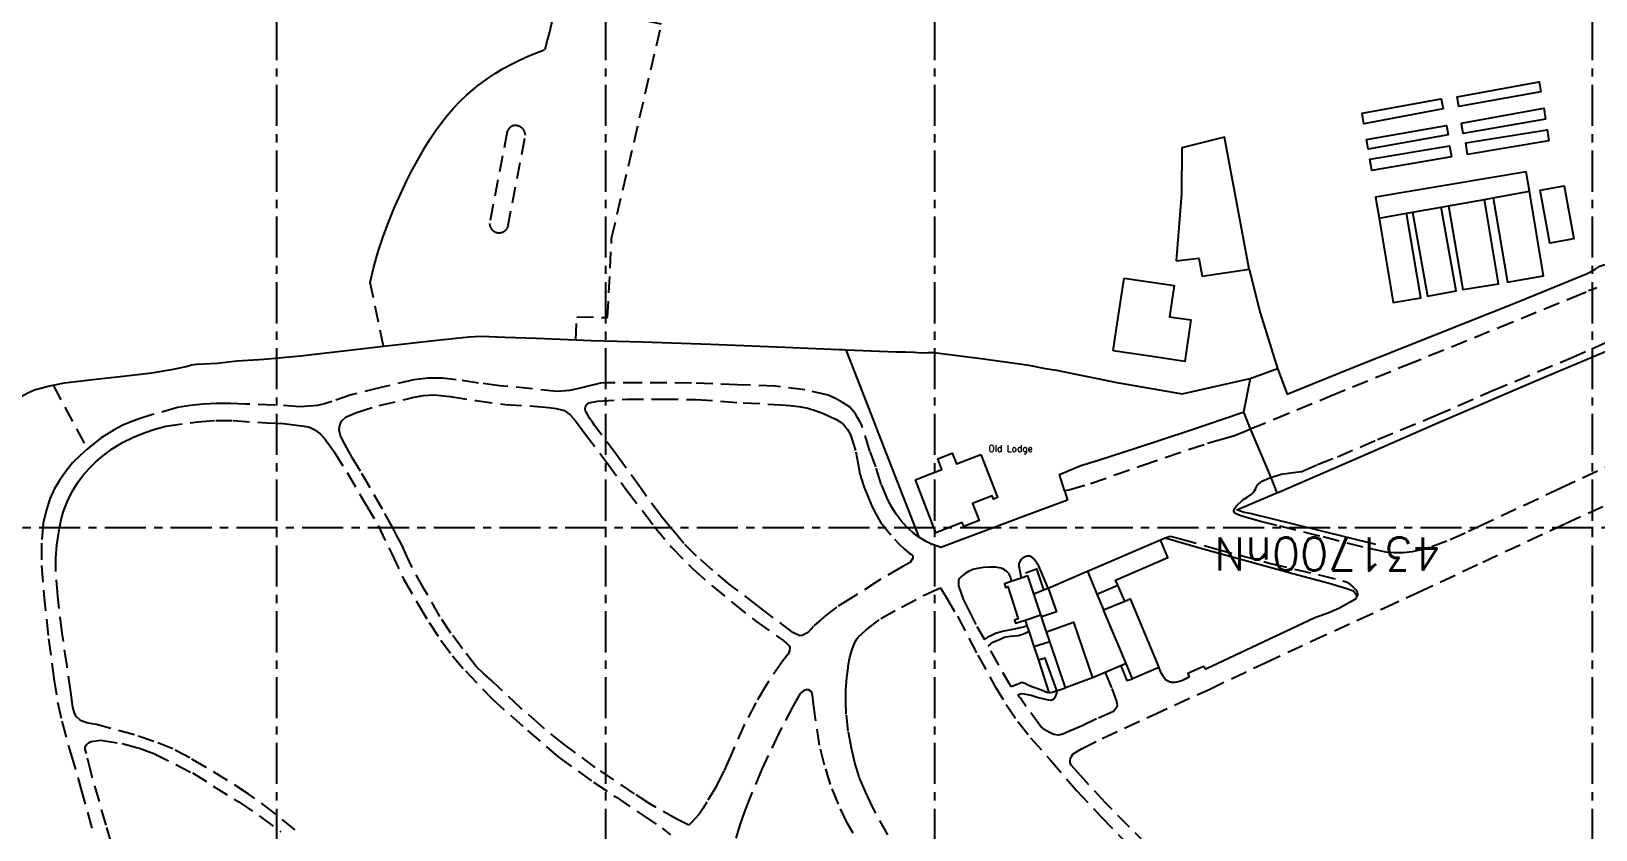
# Model space of a CAD drawing. Extents: x 380524 to 381571, y 430951 to 432014.
# Drawn here: x 381062.7 to 381300.5, y 431654.1 to 431775.4 of the extents above; entities that cross this region are included whole.
import ezdxf

# ---------------------------------------------------------------- set-up
doc = ezdxf.new("R2010")
doc.units = 0
doc.header["$LTSCALE"] = 5
doc.header["$MEASUREMENT"] = 0
doc.linetypes.add('CENTER', pattern=[2, 1.25, -0.25, 0.25, -0.25])
doc.linetypes.add('DASHED', pattern=[0.75, 0.5, -0.25])
for name, color, linetype in [('DRGTEXT', 4, 'CONTINUOUS'), ('G8010001', 8, 'CONTINUOUS'), ('G8010021', 8, 'DASHED'), ('G8010030', 8, 'CONTINUOUS'), ('G8010032', 8, 'DASHED'), ('G8010036', 3, 'DASHED'), ('G8010572', 8, 'CENTER'), ('G8011006', 8, 'CONTINUOUS')]:
    doc.layers.add(name, color=color, linetype=linetype)
doc.styles.add('ROMANS', font='ROMANS.SHX')
doc.styles.get("Standard").update_dxf_attribs({"font": 'SIMPLEX.SHX'})

msp = doc.modelspace()

# ---------------------------------------------------------------- linework, layer by layer
at = {"layer": 'G8010001'}
for points in [[(381290.4, 431751.09), (381289.9, 431754.05), (381267, 431750.2), (381267.54, 431747)], [(381284.9, 431750.1), (381290.4, 431751.09)], [(381284.9, 431750.1), (381287.05, 431737.3), (381292.55, 431738.25), (381290.4, 431751.09)], [(381272.62, 431747.91), (381274.9, 431735.15), (381279.25, 431735.95), (381276.96, 431748.68)], [(381272.62, 431747.91), (381276.96, 431748.68)], [(381276.96, 431748.68), (381278.11, 431748.89)], [(381278.11, 431748.89), (381283.57, 431749.86)], [(381278.11, 431748.89), (381280.3, 431736.15), (381285.7, 431737.05), (381283.57, 431749.86)], [(381283.57, 431749.86), (381284.9, 431750.1)], [(381267.54, 431747), (381271.7, 431747.74)], [(381267.54, 431747), (381269.7, 431734.2), (381273.9, 431734.9), (381271.7, 431747.74)], [(381271.7, 431747.74), (381272.62, 431747.91)], [(381227.11, 431726.85), (381227.63, 431730.29), (381228.77, 431737.91)], [(381228.77, 431737.91), (381236.38, 431736.77), (381235.68, 431732.03), (381238.94, 431731.54), (381238, 431725.22), (381233.05, 431725.96)], [(381233.05, 431725.96), (381227.11, 431726.85)], [(381207, 431711.1), (381209.34, 431705.09), (381209.55, 431704.55), (381208.95, 431704.3), (381208.75, 431704.8), (381205.75, 431703.65), (381206.75, 431701.05), (381204.4, 431700.15), (381204.15, 431700.75), (381200.15, 431699.2), (381197.05, 431707.25), (381198.46, 431707.79), (381201.1, 431708.8), (381200.47, 431710.45), (381202.65, 431711.3), (381203.3, 431709.65), (381207, 431711.1)], [(381228.87, 431688.81), (381229.7, 431689.15), (381234.05, 431678.7)], [(381225.63, 431687.5), (381228.87, 431688.81)], [(381229.1, 431679.35), (381225.63, 431687.5)], [(381230.05, 431677), (381229.1, 431679.35)], [(381234.05, 431678.7), (381230.05, 431677)]]:
    msp.add_lwpolyline(points, dxfattribs=at)
at = {"layer": 'G8010021'}
for points in [[(381247.97, 431714.99), (381251.6, 431716.45), (381260.05, 431719.95), (381271.6, 431724.65), (381285.65, 431730.35), (381296.7, 431734.85), (381299.4, 431736), (381300, 431736.2), (381300.65, 431736.45)], [(381251.07, 431707.62), (381252.65, 431708.1), (381254.9, 431708.4), (381255.8, 431708.5), (381258.2, 431709.55), (381261.2, 431710.75), (381267.3, 431713.35), (381276.1, 431717), (381284.7, 431720.75), (381296.65, 431725.75), (381302.7, 431728.4), (381305.65, 431729.55), (381306.6, 431729.95), (381307.55, 431730.25), (381307.95, 431730.35), (381308.35, 431730.4), (381308.7, 431730.4), (381308.95, 431730.35), (381309.15, 431730.3), (381309.35, 431730.2), (381309.53, 431729.98)], [(381318.2, 431716.8), (381307.55, 431711.7), (381295.15, 431705.95), (381283.4, 431700.45), (381280.65, 431699.15), (381277.85, 431697.9), (381275.25, 431696.95), (381273.9, 431696.6), (381272.55, 431696.3), (381271.25, 431696.15), (381269.9, 431696.15), (381268.55, 431696.25), (381265.1, 431697), (381258.55, 431698.7), (381252, 431700.3), (381249.7, 431700.85), (381247.4, 431701.5), (381246.7, 431701.7), (381246, 431701.95), (381245.6, 431702.2), (381245.45, 431702.45)], [(381219.72, 431705.64), (381220.4, 431705.7), (381223.7, 431706.7), (381231.5, 431709.4), (381241.45, 431712.8), (381243.45, 431713.35), (381245.4, 431713.95), (381247.35, 431714.7), (381247.97, 431714.99)], [(381268.25, 431687.75), (381273.45, 431690.1), (381283.3, 431694.75), (381295.9, 431700.6), (381305.35, 431704.95), (381312.45, 431708.3), (381316.6, 431710.1), (381317.15, 431710.4), (381317.7, 431710.75), (381318.25, 431711.05), (381318.85, 431711.2), (381319.4, 431711.3)], [(381245.45, 431702.45), (381245.5, 431702.8), (381245.8, 431703.25), (381246.85, 431704.2), (381247.45, 431704.55), (381248.1, 431705), (381248.5, 431705.4), (381248.8, 431705.9), (381248.9, 431706.2), (381249.05, 431706.5), (381249.75, 431707.05), (381250.55, 431707.4), (381251.07, 431707.62)], [(381235.78, 431698.66), (381237.35, 431698.3), (381242.75, 431696.75), (381251.05, 431694.55), (381258.45, 431692.8), (381262.05, 431691.9), (381262.4, 431691.8), (381262.8, 431691.65), (381263.6, 431690.95), (381264.05, 431690.45), (381264.2, 431690.15), (381264.25, 431689.75), (381264.2, 431689.5), (381264.05, 431689.35)], [(381196.65, 431695.35), (381196.25, 431694.7), (381195.05, 431694), (381191.4, 431691.9), (381187.45, 431689.35), (381185.1, 431687.9), (381184.61, 431687.54)], [(381211.63, 431691.8), (381211.6, 431692.2), (381211.45, 431692.6), (381211.25, 431693), (381210.9, 431693.35), (381210.5, 431693.6), (381210.1, 431693.8), (381209.25, 431693.95), (381208.35, 431693.95), (381207.4, 431693.9), (381206.5, 431693.75), (381205.8, 431693.6), (381205.15, 431693.3), (381204.6, 431693), (381204.1, 431692.6), (381203.8, 431692.3), (381203.6, 431692)], [(381215.3, 431694.9), (381215, 431695.3), (381214.75, 431695.5), (381214.45, 431695.65), (381214.1, 431695.65), (381213.75, 431695.55), (381213.45, 431695.4), (381213.15, 431695.2), (381212.95, 431694.85), (381212.8, 431694.5), (381212.8, 431694.1), (381213, 431693.1), (381213.1, 431692.55), (381213.15, 431692.31)], [(381217.24, 431690.77), (381216.45, 431692.7), (381215.8, 431694.1), (381215.3, 431694.9)], [(381188.21, 431683.12), (381188.35, 431683.35), (381189.55, 431684.45), (381191.8, 431686.15), (381194.95, 431687.9), (381198.3, 431689.65), (381200.15, 431690.55), (381200.85, 431690.85)], [(381184.61, 431687.54), (381183.5, 431686.7), (381181.55, 431684.95), (381181.2, 431684.55), (381180.8, 431684.15), (381180.5, 431683.95), (381180.15, 431683.75), (381179.85, 431683.6)], [(381192.85, 431653.3), (381190.6, 431657.45), (381189.5, 431659.75), (381188.5, 431662.1), (381187.85, 431664.25), (381187.35, 431666.45), (381186.85, 431669.05), (381186.55, 431671.7), (381186.5, 431673.55), (381186.5, 431675.35), (381186.65, 431677.2), (381186.8, 431678.25), (381186.9, 431679.25), (381187.1, 431680.3), (381187.4, 431681.3), (381187.65, 431682), (381187.95, 431682.7), (381188.21, 431683.12)], [(381177.9, 431681.25), (381177.7, 431680.75), (381176.9, 431679.75), (381174.3, 431675.95), (381172.8, 431673.35), (381171.1, 431670.1), (381169, 431665.35), (381167.95, 431663), (381166.8, 431660.7), (381165.35, 431658.25), (381164.8, 431657.35), (381164.2, 431656.45), (381163, 431655.15), (381162.6, 431654.75)], [(381189.4, 431650.25), (381186.75, 431655), (381185.35, 431657.95), (381184.15, 431660.95), (381183.25, 431663.9), (381182.5, 431666.9), (381181.8, 431671.3), (381181.5, 431673.55), (381181.45, 431674.15), (381181.35, 431674.7), (381181.3, 431674.9), (381181.2, 431675.1), (381180.8, 431675.35), (381180.45, 431675.35), (381180.05, 431675.2), (381179.55, 431674.75), (381178.5, 431672.9), (381176.3, 431668.75), (381173.7, 431663.25), (381171.8, 431658.65), (381171.05, 431656.7), (381170.35, 431654.8), (381169.75, 431652.8)]]:
    msp.add_lwpolyline(points, dxfattribs=at)
at = {"layer": 'G8010030'}
for points in [[(381292.15, 431766.2), (381279.65, 431763.95), (381279.4, 431765.45), (381291.9, 431767.7), (381292.15, 431766.2)], [(381277.3, 431763.6), (381265.25, 431761.35), (381264.95, 431762.95), (381277, 431765.15), (381277.3, 431763.6)], [(381292.85, 431762.05), (381280.35, 431759.85), (381280.05, 431761.45), (381292.6, 431763.7), (381292.85, 431762.05)], [(381278.05, 431759.65), (381265.9, 431757.5), (381265.65, 431758.95), (381277.8, 431761.1), (381278.05, 431759.65)], [(381293.35, 431758.75), (381281, 431756.7), (381280.75, 431758.45), (381293.1, 431760.45), (381293.35, 431758.75)], [(381247.81, 431739.25), (381244.06, 431759.3), (381237.57, 431757.67), (381237.52, 431750.66), (381236.69, 431740.52)], [(381278.55, 431756.3), (381266.45, 431754.25), (381266.15, 431755.95), (381278.25, 431758), (381278.55, 431756.3)], [(381297.15, 431743.85), (381293.5, 431743.2), (381292.05, 431751.25), (381295.7, 431751.9), (381297.15, 431743.85)], [(381236.69, 431740.52), (381240.16, 431740.93), (381240.67, 431738.2), (381247.81, 431739.25)], [(381247.81, 431739.25), (381249.48, 431732.63), (381252.12, 431724.18)], [(381252.12, 431724.18), (381253.56, 431720.27), (381255.55, 431721.05), (381263.3, 431724.2), (381288.8, 431734.35), (381296.35, 431737.45), (381299.05, 431738.55), (381300.35, 431739.2), (381301.1, 431739.7), (381301.7, 431739.9), (381302.4, 431740.08)], [(381252.02, 431705.24), (381252.4, 431705.4), (381264.65, 431710.75), (381276.85, 431716.05), (381292.2, 431722.65), (381301.7, 431726.65), (381307.8, 431729.3), (381309.53, 431729.98)], [(381065.99, 431721.62), (381067.7, 431722), (381072, 431722.5), (381076.65, 431723), (381081, 431723.5), (381084.3, 431724.05), (381086.2, 431724.45), (381087, 431724.7), (381087.8, 431724.8), (381090.9, 431724.95), (381093.95, 431725.3), (381098.05, 431725.6), (381103.6, 431726.1), (381112.3, 431727.1), (381116.22, 431727.54)], [(381116.22, 431727.54), (381124.35, 431728.45), (381129.15, 431728.95), (381131.05, 431729.05), (381134.65, 431728.9), (381139.45, 431728.75), (381145.42, 431728.5)], [(381145.42, 431728.5), (381147.75, 431728.4), (381155.55, 431728.2), (381165.9, 431727.85), (381177.25, 431727.4), (381185.4, 431727.05), (381185.91, 431727.03), (381186.51, 431727.01)], [(381197.64, 431698.53), (381191.5, 431714.24), (381190.68, 431716.35), (381186.51, 431727.01)], [(381186.51, 431727.01), (381194.15, 431726.7), (381195.55, 431726.7), (381196.9, 431726.65), (381197.9, 431726.55), (381198.95, 431726.6), (381199.95, 431726.6), (381201.05, 431726.45), (381206.65, 431725.75)], [(381206.65, 431725.75), (381210.7, 431725.15), (381214.3, 431724.65), (381216.8, 431724.15), (381218.5, 431723.9), (381221.45, 431723.3), (381226.44, 431722.3)], [(381226.44, 431722.3), (381227.7, 431722.05), (381237.63, 431720.29), (381247.95, 431722.64)], [(381247.95, 431722.64), (381246.92, 431717.51)], [(381247.95, 431722.64), (381252.12, 431724.18)], [(381061.12, 431719.91), (381062.25, 431720.5), (381063.15, 431720.9), (381065.25, 431721.45), (381065.99, 431721.62)], [(381219.72, 431705.64), (381218.95, 431708.04), (381222.2, 431709.4), (381224.9, 431710.25), (381230.65, 431712.1), (381238.85, 431714.8), (381246.6, 431717.4), (381246.92, 431717.51)], [(381246.92, 431717.51), (381247.97, 431714.99)], [(381247.97, 431714.99), (381251.07, 431707.62)], [(381219.72, 431705.64), (381220.19, 431704.15), (381213.5, 431701.65)], [(381251.07, 431707.62), (381252.02, 431705.24)], [(381267.05, 431697.4), (381254.55, 431700.5), (381247.95, 431702.1), (381247.05, 431702.3), (381245.9, 431702.7), (381252.02, 431705.24)], [(381213.5, 431701.65), (381200.92, 431696.96), (381199.55, 431697.45)], [(381197.64, 431698.53), (381198.65, 431697.9), (381199.1, 431697.7), (381199.55, 431697.45)], [(381235.05, 431698.43), (381235.78, 431698.66)], [(381223.2, 431693.36), (381234.31, 431698.12)], [(381227.83, 431691.24), (381227.5, 431692), (381235.45, 431695.45), (381234.31, 431698.12)], [(381234.31, 431698.12), (381235.05, 431698.43)], [(381235.05, 431698.43), (381240.8, 431696.75), (381246.9, 431695.1), (381254.45, 431693), (381259.95, 431691.55), (381262.65, 431690.75), (381263.2, 431690.55), (381263.5, 431690.4), (381263.75, 431690.2), (381264.05, 431689.8), (381264.1, 431689.55), (381264.05, 431689.35)], [(381213.8, 431693.1), (381215.45, 431693.7), (381216.54, 431690.5)], [(381211.63, 431691.8), (381210.6, 431691.45), (381210.75, 431690.9), (381211.1, 431691.05), (381212.7, 431686.1), (381212.1, 431685.9), (381212.25, 431685.45), (381213.75, 431685.94)], [(381213.15, 431692.31), (381211.63, 431691.8)], [(381215.06, 431689.92), (381214.15, 431692.65), (381213.15, 431692.31)], [(381217.24, 431690.77), (381223.05, 431693.3), (381223.2, 431693.36)], [(381223.2, 431693.36), (381224.65, 431689.87)], [(381215.06, 431689.92), (381216.54, 431690.5)], [(381216.14, 431686.71), (381215.06, 431689.92)], [(381217.24, 431690.77), (381218.5, 431687.2), (381216.23, 431686.43)], [(381216.54, 431690.5), (381217.24, 431690.77)], [(381224.65, 431689.87), (381227.83, 431691.24)], [(381224.65, 431689.87), (381225.63, 431687.5)], [(381228.87, 431688.81), (381227.83, 431691.24)], [(381264.05, 431689.35), (381264, 431689.15), (381263.15, 431688.65), (381261.45, 431687.7), (381259.65, 431686.95), (381257.8, 431686.25), (381241.2, 431678.45), (381240.85, 431678.85), (381238.45, 431677.8), (381238.65, 431677.3), (381238.05, 431676.95), (381237.55, 431676.7), (381237, 431676.55), (381236.5, 431676.45), (381236, 431676.45), (381235.55, 431676.6), (381235.1, 431676.85), (381234.55, 431677.6), (381234.05, 431678.7)], [(381213.75, 431685.94), (381216.14, 431686.71)], [(381216.14, 431686.71), (381216.23, 431686.43)], [(381213.75, 431685.94), (381214.02, 431685.12)], [(381214.02, 431685.12), (381214.32, 431684.22)], [(381214.32, 431684.22), (381215.08, 431681.91)], [(381217.01, 431684.15), (381216.23, 431686.43)], [(381217.01, 431684.15), (381221.1, 431685.6), (381224, 431677.15)], [(381215.08, 431681.91), (381217.51, 431682.69)], [(381215.08, 431681.91), (381215.76, 431679.85)], [(381217.51, 431682.69), (381217.01, 431684.15)], [(381219.9, 431675.65), (381217.51, 431682.69)], [(381218.55, 431675.21), (381216.8, 431680.15), (381215.76, 431679.85)], [(381215.76, 431679.85), (381217.34, 431674.92)], [(381224, 431677.15), (381219.9, 431675.65)], [(381225.91, 431677.97), (381224, 431677.15)], [(381228.3, 431679), (381225.91, 431677.97)], [(381229.1, 431679.35), (381228.3, 431679)], [(381228.3, 431679), (381229.2, 431676.75), (381230.05, 431677)], [(381213.93, 431676.2), (381214.75, 431675.85), (381216.25, 431675.35), (381217.05, 431674.95), (381217.34, 431674.92)], [(381214.65, 431674.5), (381215.7, 431674.15), (381217.05, 431673.85), (381217.3, 431673.8), (381217.6, 431673.75), (381217.85, 431673.8), (381218.1, 431673.95), (381218.4, 431674.4), (381218.55, 431674.8), (381218.55, 431675.21)], [(381217.34, 431674.92), (381217.55, 431674.9), (381217.9, 431674.95), (381218.55, 431675.21)], [(381218.55, 431675.21), (381218.65, 431675.25), (381219.9, 431675.65)]]:
    msp.add_lwpolyline(points, dxfattribs=at)
at = {"layer": 'G8010032'}
for points in [[(381145.42, 431728.5), (381145.6, 431732.02), (381150.27, 431731.91), (381150.88, 431743.97), (381158.46, 431776.46), (381153.65, 431777.51), (381153.77, 431780.4)], [(381116.22, 431727.54), (381114.18, 431737.23), (381114.74, 431739.59), (381115.4, 431741.93), (381116.15, 431744.24), (381117, 431746.51), (381117.94, 431748.77), (381118.53, 431750.09), (381119.14, 431751.42), (381119.77, 431752.73), (381120.42, 431754.04), (381121.1, 431755.33), (381121.81, 431756.6), (381122.55, 431757.86), (381123.32, 431759.08), (381124.12, 431760.28), (381124.97, 431761.45), (381125.86, 431762.58), (381126.79, 431763.66), (381127.78, 431764.71), (381128.81, 431765.7), (381130.78, 431767.34), (381131.95, 431768.19), (381133.16, 431768.98), (381134.4, 431769.73), (381135.67, 431770.43), (381136.97, 431771.07), (381138.29, 431771.67), (381140.8, 431772.63), (381141, 431773.5), (381141.5, 431775.3), (381141.9, 431777.15)], [(381135.11, 431745.65), (381137.79, 431759.64), (381137.78, 431759.7), (381137.77, 431759.77), (381137.76, 431759.83), (381137.75, 431759.9), (381137.73, 431759.96), (381137.71, 431760.02), (381137.69, 431760.08), (381137.66, 431760.14), (381137.63, 431760.2), (381137.6, 431760.26), (381137.57, 431760.32), (381137.54, 431760.37), (381137.5, 431760.42), (381137.46, 431760.48), (381137.42, 431760.53), (381137.38, 431760.58), (381137.33, 431760.62), (381137.28, 431760.67), (381137.23, 431760.71), (381137.18, 431760.75), (381137.13, 431760.79), (381137.08, 431760.83), (381137.02, 431760.86), (381136.97, 431760.9), (381136.91, 431760.93), (381136.85, 431760.95), (381136.75, 431760.99), (381136.7, 431761.01), (381136.64, 431761.02), (381136.59, 431761.04), (381136.53, 431761.05), (381136.48, 431761.06), (381136.42, 431761.07), (381136.36, 431761.07), (381136.31, 431761.08), (381136.25, 431761.08), (381136.2, 431761.08), (381136.14, 431761.07), (381136.08, 431761.07), (381136.03, 431761.06), (381135.94, 431761.04), (381135.89, 431761.02), (381135.83, 431761.01), (381135.78, 431760.99), (381135.73, 431760.97), (381135.68, 431760.94), (381135.63, 431760.91), (381135.58, 431760.89), (381135.53, 431760.85), (381135.49, 431760.82), (381135.44, 431760.79), (381135.4, 431760.75), (381135.36, 431760.71), (381135.32, 431760.67), (381135.28, 431760.63), (381135.24, 431760.59), (381135.21, 431760.54), (381135.17, 431760.5), (381135.14, 431760.45), (381135.11, 431760.4), (381135.09, 431760.35), (381135.06, 431760.3), (381135.04, 431760.25), (381135.01, 431760.17), (381132.33, 431746.18), (381132.33, 431746.12), (381132.34, 431746.06), (381132.35, 431746), (381132.36, 431745.94), (381132.37, 431745.88), (381132.38, 431745.82), (381132.4, 431745.76), (381132.42, 431745.71), (381132.45, 431745.65), (381132.47, 431745.6), (381132.5, 431745.54), (381132.53, 431745.49), (381132.56, 431745.44), (381132.59, 431745.39), (381132.63, 431745.34), (381132.67, 431745.29), (381132.71, 431745.25), (381132.75, 431745.2), (381132.79, 431745.16), (381132.86, 431745.1), (381132.91, 431745.06), (381132.96, 431745.03), (381133.01, 431744.99), (381133.07, 431744.96), (381133.12, 431744.93), (381133.18, 431744.91), (381133.24, 431744.88), (381133.3, 431744.86), (381133.36, 431744.85), (381133.42, 431744.83), (381133.48, 431744.82), (381133.54, 431744.81), (381133.6, 431744.8), (381133.67, 431744.79), (381133.73, 431744.79), (381133.79, 431744.79), (381133.85, 431744.79), (381133.92, 431744.8), (381134.02, 431744.81), (381134.08, 431744.82), (381134.14, 431744.84), (381134.2, 431744.85), (381134.26, 431744.87), (381134.32, 431744.9), (381134.38, 431744.92), (381134.43, 431744.95), (381134.49, 431744.98), (381134.54, 431745.01), (381134.6, 431745.05), (381134.65, 431745.08), (381134.7, 431745.12), (381134.74, 431745.16), (381134.79, 431745.2), (381134.83, 431745.25), (381134.88, 431745.29), (381134.92, 431745.34), (381134.96, 431745.39), (381134.99, 431745.44), (381135.03, 431745.49), (381135.06, 431745.55), (381135.11, 431745.65)], [(381197.64, 431698.53), (381197.6, 431698.55), (381196.65, 431699.25), (381195.75, 431700.05), (381194.9, 431701), (381194.15, 431702), (381193.45, 431703.1), (381192.85, 431704.2), (381191.85, 431706.6), (381191.05, 431709.2), (381190.15, 431711.58), (381188.9, 431715.57), (381188.61, 431716.12), (381188.33, 431716.59), (381188.04, 431717.05), (381187.73, 431717.5), (381187.4, 431717.93), (381187.05, 431718.35), (381186, 431719), (381184.9, 431719.6), (381183.8, 431720.1), (381180.25, 431720.9), (381175.75, 431721.45), (381170, 431721.7), (381163, 431721.95), (381155.15, 431722), (381150.25, 431722), (381149.2, 431721.95), (381147.3, 431721.45), (381145.9, 431721.1), (381144.5, 431720.8), (381142.6, 431720.65), (381138.85, 431721.05), (381133.85, 431721.55), (381130.65, 431721.95), (381127.25, 431722.45), (381125.15, 431722.7), (381123, 431722.7), (381120.8, 431722.45), (381115.8, 431721.25), (381111.3, 431720.15), (381108.35, 431719.15), (381107.25, 431718.8), (381106.15, 431718.55), (381105.55, 431718.5), (381103.5, 431718.35), (381099.65, 431718.6), (381095.2, 431718.75), (381093, 431718.85), (381090.8, 431718.85), (381088.8, 431718.75), (381086.85, 431718.55), (381084.9, 431718.25), (381080.8, 431717.05), (381079.35, 431716.6), (381077.95, 431716.1), (381076.6, 431715.55), (381075.25, 431714.85), (381073.3, 431713.6), (381071.45, 431712.15), (381071.16, 431711.89)], [(381117.6, 431699.95), (381116.05, 431702.8), (381112.7, 431708.55), (381111.5, 431710.55), (381110.3, 431712.65), (381109.95, 431713.3), (381109.65, 431714), (381109.45, 431714.8), (381109.5, 431715.25), (381109.6, 431715.75), (381109.85, 431716.2), (381110.55, 431716.8), (381112.1, 431717.45), (381115.55, 431718.55), (381119.45, 431719.45), (381120.85, 431719.8), (381122.3, 431720.05), (381123.85, 431720.15), (381126.4, 431719.9), (381130.25, 431719.3), (381134.7, 431718.7), (381140.2, 431718.35), (381141.3, 431718.25), (381142.45, 431718.1), (381143.65, 431717.8), (381144.6, 431717.1), (381145.4, 431716.2), (381146.8, 431714.3), (381150.15, 431709.9), (381153.2, 431705.6), (381155.65, 431702.45), (381157.35, 431700.15), (381159.95, 431697.05), (381163.2, 431693.7), (381166.15, 431691.15), (381169.3, 431688.55), (381172.8, 431685.75), (381176.25, 431683.35), (381176.9, 431682.9), (381177.45, 431682.4), (381177.85, 431682), (381177.95, 431681.75), (381177.9, 431681.25)], [(381159.8, 431700.05), (381158.4, 431701.7), (381155.3, 431705.95), (381151.65, 431711), (381148.35, 431715.45), (381147.95, 431716), (381147.5, 431716.6), (381147.15, 431717.25), (381147, 431717.5), (381146.9, 431717.75), (381146.85, 431718.05), (381146.9, 431718.35), (381147.05, 431718.65), (381147.4, 431718.95), (381148.75, 431719.2), (381153.2, 431719.5), (381158.5, 431719.5), (381163.7, 431719.45), (381170.9, 431718.95), (381176.55, 431718.65), (381177.95, 431718.55), (381179.35, 431718.4), (381180.7, 431718.15), (381181.95, 431717.75), (381183.1, 431717.3), (381184.25, 431716.75), (381184.95, 431716.45), (381185.6, 431716.05), (381186.2, 431715.6), (381186.75, 431714.9), (381187.2, 431714.1), (381188, 431711.5), (381188.3, 431709.85), (381188.6, 431708.15), (381189.2, 431706.25), (381190, 431704.35), (381190.5, 431703.15), (381191.1, 431701.95), (381191.75, 431700.8), (381193.9, 431698.2), (381194.6, 431697.45), (381195.35, 431696.75), (381196.1, 431696.1), (381196.35, 431695.95), (381196.55, 431695.8), (381196.65, 431695.6), (381196.65, 431695.35)], [(381066.95, 431699.9), (381067.2, 431701.2), (381067.55, 431702.5), (381068.15, 431704), (381068.85, 431705.45), (381069.7, 431706.8), (381070.5, 431707.9), (381071.45, 431708.95), (381072.4, 431709.95), (381073.5, 431710.85), (381074.95, 431711.95), (381076.55, 431712.9), (381078.2, 431713.7), (381079.8, 431714.4), (381081.45, 431714.95), (381083.1, 431715.4), (381088, 431716.05), (381090.7, 431716.25), (381093.35, 431716.25), (381098.45, 431715.9), (381101, 431715.8), (381103.35, 431715.5), (381104.15, 431715.4), (381104.95, 431715.25), (381105.65, 431714.9), (381106.55, 431714.25), (381107.3, 431713.45), (381108.7, 431711.5), (381110.7, 431708.35), (381113.5, 431703.5), (381115.4, 431700.3), (381117.45, 431696), (381119.3, 431692.1), (381121.5, 431688.25), (381123.15, 431685.55), (381124.9, 431682.9), (381126.7, 431680.5), (381128.65, 431678.2), (381132.7, 431673.95), (381138.1, 431669.15), (381142.75, 431665.15), (381148.1, 431661.3), (381151.6, 431659), (381155.6, 431656.3), (381158.55, 431654.3), (381159.85, 431653.3)], [(381071.16, 431711.89), (381070.15, 431711), (381068.95, 431709.8), (381067.85, 431708.45), (381066.95, 431707.15), (381066.15, 431705.8), (381065.5, 431704.35), (381064.9, 431702.55), (381064.45, 431700.65), (381064.2, 431697.6), (381064.2, 431694.2), (381064.55, 431689.8), (381065.3, 431683.1), (381066.1, 431677.05), (381066.65, 431673.45), (381067.3, 431670.55), (381068.65, 431665.6), (381070.2, 431660.35), (381072.05, 431653.7)], [(381102.75, 431654.05), (381099.65, 431656.6), (381095.65, 431659.55), (381089.25, 431663.55), (381086.75, 431665), (381084.2, 431666.35), (381081.3, 431667.5), (381078.35, 431668.5), (381072.55, 431670.05), (381071.9, 431670.15), (381071.3, 431670.25), (381070.65, 431670.45), (381070.3, 431670.6), (381070, 431670.8), (381069.55, 431671.25), (381069.25, 431671.8), (381069, 431672.7), (381068.65, 431674.95), (381068.1, 431678.95), (381067.35, 431683.95), (381066.7, 431689.55), (381066.4, 431693.5), (381066.4, 431695.4), (381066.55, 431697.3), (381066.8, 431699), (381066.95, 431699.9)], [(381162.6, 431654.75), (381160.9, 431655.6), (381156.7, 431658), (381154.35, 431659.55), (381148.4, 431663.55), (381143.6, 431667.05), (381140.1, 431669.9), (381137.05, 431672.6), (381133.85, 431675.6), (381132.65, 431676.7), (381131.45, 431677.75), (381130.3, 431678.9), (381128.2, 431681.55), (381126.45, 431683.95), (381124.75, 431686.45), (381122.4, 431690.65), (381120.5, 431694), (381119.75, 431695.65), (381119, 431697.35), (381118.2, 431698.85), (381117.6, 431699.95)], [(381179.85, 431683.6), (381179.5, 431683.55), (381178.45, 431684.05), (381175.15, 431686.5), (381173.1, 431688.1), (381169, 431691.2), (381166.25, 431693.45), (381163.8, 431695.65), (381161.85, 431697.55), (381160.5, 431699.25), (381159.8, 431700.05)], [(381203.6, 431692), (381203.6, 431691.15), (381204.3, 431689.1), (381205.15, 431687.5), (381206.4, 431684.95), (381207, 431683.95), (381207.55, 431683), (381208.3, 431683.5), (381209.25, 431683.95), (381210.3, 431684.25), (381211.85, 431684.55), (381213.05, 431684.8), (381213.5, 431684.9), (381214.02, 431685.12)], [(381200.85, 431690.85), (381201.75, 431689.4), (381203.45, 431686.5), (381206.55, 431680.6), (381209.1, 431676), (381210.85, 431673.1), (381212.65, 431670.5), (381214.55, 431668.05), (381217.6, 431664.65), (381221.55, 431660.05), (381225.3, 431656.05), (381230.45, 431650.7)], [(381232.25, 431651.8), (381225.95, 431658.15), (381222.15, 431662.3), (381221.25, 431663.3), (381220.75, 431663.9), (381220.6, 431664.25), (381220.6, 431664.65), (381220.7, 431665.05), (381221.05, 431665.6), (381222.3, 431666.35), (381225.45, 431667.95), (381233.05, 431671.45), (381241.7, 431675.4), (381250.25, 431679.45), (381257.35, 431682.75), (381264.35, 431685.95), (381268.25, 431687.75)], [(381213.93, 431676.2), (381213.3, 431676.45), (381211.6, 431675.8), (381208.1, 431681.95), (381208.85, 431682.55), (381209.95, 431683.05), (381210.55, 431683.35), (381211.45, 431683.5), (381212.7, 431683.6), (381213.4, 431683.8), (381213.85, 431684), (381214.32, 431684.22)], [(381225.91, 431677.97), (381226.9, 431675.55), (381227.35, 431674.25), (381227.65, 431673.55), (381227.75, 431672.95), (381227.7, 431672.7), (381227.15, 431672.05), (381224.6, 431670.9), (381222.4, 431669.85), (381220.15, 431668.9), (381219.7, 431668.7), (381219.25, 431668.55), (381218.75, 431668.45), (381218.1, 431668.55), (381217.45, 431668.85), (381216.75, 431669.25), (381216.1, 431669.8), (381213.85, 431672.85), (381213.05, 431674.05), (381212.85, 431674.25), (381212.75, 431674.45), (381212.7, 431674.6), (381213.25, 431674.75), (381214.65, 431674.5)], [(381076.95, 431644.8), (381074.05, 431654.75), (381071.8, 431662.5), (381071.05, 431665.65), (381070.85, 431666.25), (381070.85, 431666.6), (381071.05, 431666.95), (381071.35, 431667.25), (381071.75, 431667.5), (381073.25, 431667.7), (381076.45, 431667.15), (381078.95, 431666.5), (381081.3, 431665.65), (381087.15, 431662.7), (381094.2, 431658.3), (381097.45, 431656.1), (381100.6, 431653.75)]]:
    msp.add_lwpolyline(points, dxfattribs=at)
at = {"layer": 'G8010036'}
msp.add_lwpolyline([(381065.99, 431721.62), (381071.16, 431711.89)], dxfattribs=at)
at = {"layer": 'G8010572', "flags": 128}
for points in [[(381100, 430951.02), (381100, 431973.67)], [(381150, 430951.02), (381150, 431973.67)], [(381200, 430951.02), (381200, 431973.67)], [(381300, 430951.02), (381300, 431973.67)], [(380523.84, 431700), (381478.62, 431700)]]:
    msp.add_lwpolyline(points, dxfattribs=at)

# ---------------------------------------------------------------- texts
at = {"layer": 'DRGTEXT', "insert": (381276.96, 431693.46), "char_height": 5, "width": 59.6328, "attachment_point": 1, "rotation": 180, "style": 'ROMANS'}
msp.add_mtext('431700nN', dxfattribs=at)
at = {"layer": 'G8011006'}
msp.add_text('Old Lodge', height=1, dxfattribs=at).set_placement((381208.17, 431711.49))

doc.saveas('drawing.dxf')
